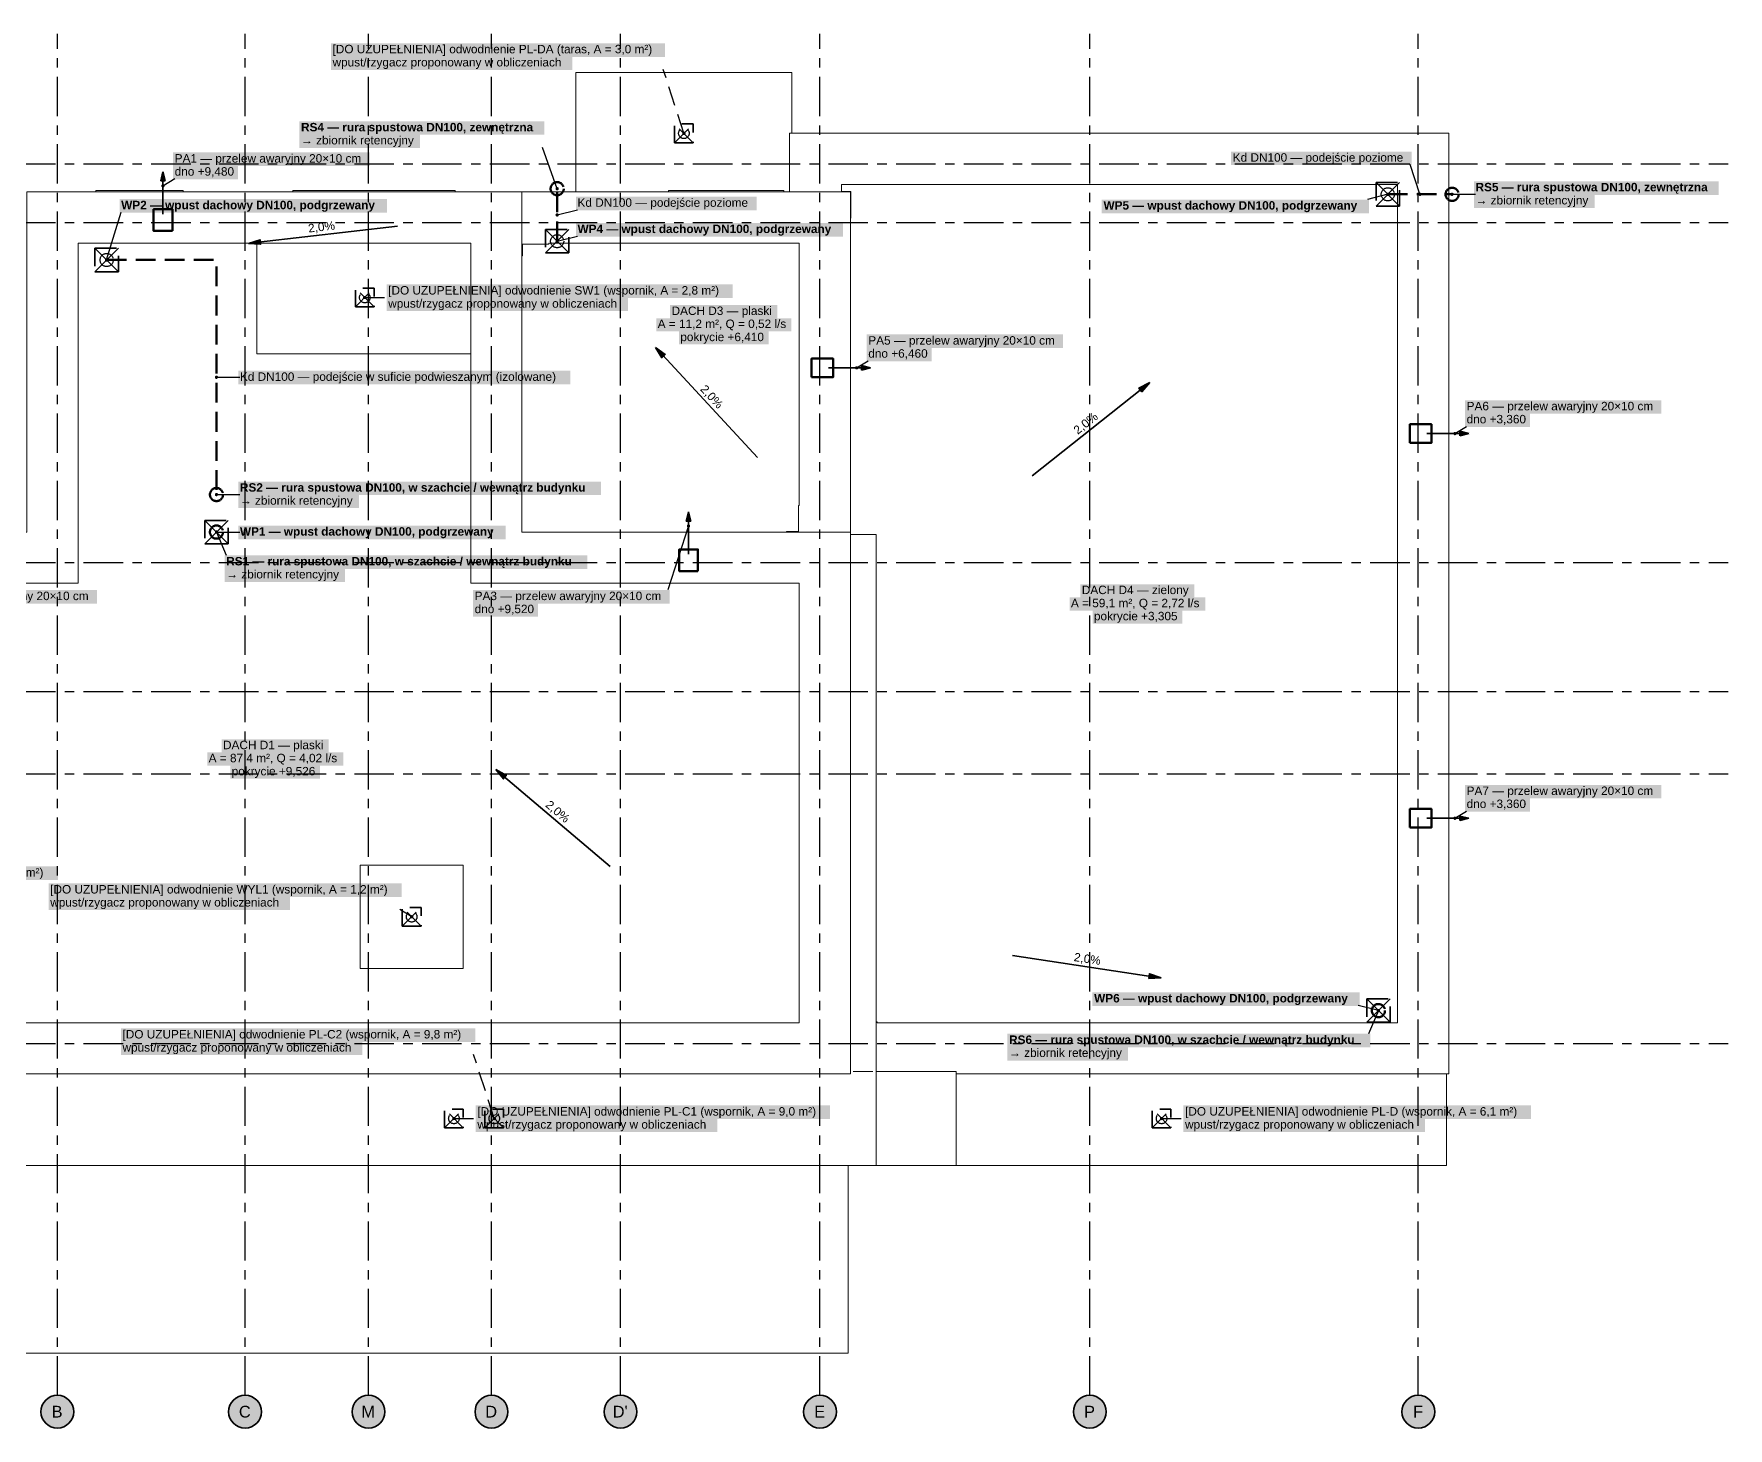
# Model space of a CAD drawing. Header units: metres. Extents: x -7 to 21.7, y -4.1 to 10.8.
# Drawn here: x 3.62 to 21.68, y -4.1 to 10.76 of the extents above; entities that cross this region are included whole.
import ezdxf

# ---------------------------------------------------------------- set-up
doc = ezdxf.new("R2010")
doc.units = ezdxf.units.M
for name, pattern in [('KRESKA_DLUGA', [9.45, 8.4, -1.05]), ('KRESKOWA', [5.25, 4.2, -1.05]), ('PUNKTOWA', [10.5, 8.4, -1.05, 0, -1.05])]:
    doc.linetypes.add(name, pattern=pattern)
doc.layers.add('A-MASKA', color=7, linetype='Continuous', lineweight=18)
doc.layers.add('S-OPISY', color=2, linetype='Continuous', lineweight=25)
for name, color, linetype, lineweight, true_color in [('I-BRAKI', 6, 'KRESKOWA', 25, 0xb0008a), ('I-OSIE', 8, 'PUNKTOWA', 18, 0x7a7a7a), ('I-PODKLAD', 8, 'Continuous', 18, 0x9a9a9a), ('S-DESZCZ', 150, 'KRESKA_DLUGA', 35, 0x00808a)]:
    doc.layers.add(name, color=color, linetype=linetype, lineweight=lineweight, true_color=true_color)
doc.styles.add('PL_ARIAL', font='arial.ttf')
doc.styles.add('PL_ARIAL_B', font='arialbd.ttf')

msp = doc.modelspace()

# ---------------------------------------------------------------- hatches: boundary and pattern name
at = {"layer": 'A-MASKA', "true_color": 0xffffff}
for points in [[(6.79, 10.515), (10.348, 10.515), (10.348, 10.66), (6.79, 10.66)], [(6.79, 10.376), (9.363, 10.376), (9.363, 10.521), (6.79, 10.521)], [(6.454, 9.684), (9.062, 9.684), (9.062, 9.829), (6.454, 9.829)], [(6.454, 9.544), (7.739, 9.544), (7.739, 9.689), (6.454, 9.689)], [(5.107, 9.351), (7.201, 9.351), (7.201, 9.496), (5.107, 9.496)], [(16.381, 9.361), (18.306, 9.361), (18.306, 9.506), (16.381, 9.506)], [(5.107, 9.211), (5.801, 9.211), (5.801, 9.356), (5.107, 9.356)], [(18.968, 9.044), (21.576, 9.044), (21.576, 9.189), (18.968, 9.189)], [(18.968, 8.905), (20.253, 8.905), (20.253, 9.05), (18.968, 9.05)], [(4.538, 8.854), (7.386, 8.854), (7.386, 8.999), (4.538, 8.999)], [(9.399, 8.879), (11.325, 8.879), (11.325, 9.024), (9.399, 9.024)], [(15.003, 8.849), (17.851, 8.849), (17.851, 8.994), (15.003, 8.994)], [(9.399, 8.599), (12.247, 8.599), (12.247, 8.744), (9.399, 8.744)], [(7.383, 7.944), (11.071, 7.944), (11.071, 8.089), (7.383, 8.089)], [(7.383, 7.805), (9.955, 7.805), (9.955, 7.95), (7.383, 7.95)], [(10.404, 7.729), (11.546, 7.729), (11.546, 7.869), (10.404, 7.869)], [(10.256, 7.59), (11.694, 7.59), (11.694, 7.73), (10.256, 7.73)], [(10.497, 7.45), (11.454, 7.45), (11.454, 7.59), (10.497, 7.59)], [(12.498, 7.411), (14.591, 7.411), (14.591, 7.556), (12.498, 7.556)], [(12.498, 7.271), (13.191, 7.271), (13.191, 7.416), (12.498, 7.416)], [(5.803, 7.024), (9.342, 7.024), (9.342, 7.169), (5.803, 7.169)], [(18.873, 6.711), (20.966, 6.711), (20.966, 6.856), (18.873, 6.856)], [(18.873, 6.571), (19.566, 6.571), (19.566, 6.716), (18.873, 6.716)], [(5.803, 5.844), (9.668, 5.844), (9.668, 5.989), (5.803, 5.989)], [(5.803, 5.705), (7.088, 5.705), (7.088, 5.849), (5.803, 5.849)], [(5.803, 5.374), (8.65, 5.374), (8.65, 5.519), (5.803, 5.519)], [(5.656, 5.058), (9.522, 5.058), (9.522, 5.203), (5.656, 5.203)], [(5.656, 4.918), (6.941, 4.918), (6.941, 5.063), (5.656, 5.063)], [(14.775, 4.754), (15.99, 4.754), (15.99, 4.894), (14.775, 4.894)], [(2.202, 4.688), (4.296, 4.688), (4.296, 4.833), (2.202, 4.833)], [(8.304, 4.688), (10.398, 4.688), (10.398, 4.833), (8.304, 4.833)], [(8.304, 4.549), (8.997, 4.549), (8.997, 4.693), (8.304, 4.693)], [(14.659, 4.614), (16.106, 4.614), (16.106, 4.754), (14.659, 4.754)], [(14.904, 4.475), (15.861, 4.475), (15.861, 4.615), (14.904, 4.615)], [(5.472, 2.962), (6.92, 2.962), (6.92, 3.102), (5.472, 3.102)], [(5.625, 3.101), (6.767, 3.101), (6.767, 3.241), (5.625, 3.241)], [(5.717, 2.822), (6.674, 2.822), (6.674, 2.962), (5.717, 2.962)], [(18.873, 2.611), (20.966, 2.611), (20.966, 2.756), (18.873, 2.756)], [(18.873, 2.471), (19.566, 2.471), (19.566, 2.616), (18.873, 2.616)], [(-0.004, 1.741), (3.88, 1.741), (3.88, 1.886), (-0.004, 1.886)], [(3.781, 1.561), (7.543, 1.561), (7.543, 1.706), (3.781, 1.706)], [(3.781, 1.421), (6.354, 1.421), (6.354, 1.566), (3.781, 1.566)], [(14.903, 0.399), (17.751, 0.399), (17.751, 0.544), (14.903, 0.544)], [(4.552, 0.015), (8.328, 0.015), (8.328, 0.16), (4.552, 0.16)], [(4.552, -0.124), (7.125, -0.124), (7.125, 0.021), (4.552, 0.021)], [(13.998, -0.042), (17.864, -0.042), (17.864, 0.103), (13.998, 0.103)], [(13.998, -0.182), (15.283, -0.182), (15.283, -0.037), (13.998, -0.037)], [(8.332, -0.806), (12.108, -0.806), (12.108, -0.661), (8.332, -0.661)], [(15.873, -0.806), (19.575, -0.806), (19.575, -0.661), (15.873, -0.661)], [(8.332, -0.945), (10.905, -0.945), (10.905, -0.801), (8.332, -0.801)], [(15.873, -0.945), (18.445, -0.945), (18.445, -0.801), (15.873, -0.801)]]:
    msp.add_hatch(color=7, dxfattribs=at).paths.add_polyline_path(points)
at = {"layer": 'I-BRAKI', "true_color": 0xb0008a}
for points in [[(10.568, 9.7), (10.567, 9.705), (10.565, 9.709), (10.562, 9.712), (10.559, 9.715), (10.555, 9.717), (10.55, 9.717), (10.545, 9.717), (10.541, 9.715), (10.538, 9.712), (10.535, 9.709), (10.533, 9.705), (10.533, 9.7), (10.533, 9.695), (10.535, 9.691), (10.538, 9.688), (10.541, 9.685), (10.545, 9.683), (10.55, 9.682), (10.555, 9.683), (10.559, 9.685), (10.562, 9.688), (10.565, 9.691), (10.567, 9.695)], [(7.168, 7.95), (7.167, 7.955), (7.165, 7.959), (7.162, 7.962), (7.159, 7.965), (7.155, 7.967), (7.15, 7.968), (7.145, 7.967), (7.141, 7.965), (7.138, 7.962), (7.135, 7.959), (7.133, 7.955), (7.133, 7.95), (7.133, 7.945), (7.135, 7.941), (7.138, 7.938), (7.141, 7.935), (7.145, 7.933), (7.15, 7.933), (7.155, 7.933), (7.159, 7.935), (7.162, 7.938), (7.165, 7.941), (7.167, 7.945)], [(7.668, 1.35), (7.667, 1.355), (7.665, 1.359), (7.662, 1.362), (7.659, 1.365), (7.655, 1.367), (7.65, 1.368), (7.645, 1.367), (7.641, 1.365), (7.638, 1.362), (7.635, 1.359), (7.633, 1.355), (7.633, 1.35), (7.633, 1.345), (7.635, 1.341), (7.638, 1.338), (7.641, 1.335), (7.645, 1.333), (7.65, 1.333), (7.655, 1.333), (7.659, 1.335), (7.662, 1.338), (7.665, 1.341), (7.667, 1.345)], [(8.117, -0.8), (8.117, -0.795), (8.115, -0.791), (8.112, -0.788), (8.109, -0.785), (8.105, -0.783), (8.1, -0.783), (8.095, -0.783), (8.091, -0.785), (8.088, -0.788), (8.085, -0.791), (8.083, -0.795), (8.082, -0.8), (8.083, -0.805), (8.085, -0.809), (8.088, -0.812), (8.091, -0.815), (8.095, -0.817), (8.1, -0.818), (8.105, -0.817), (8.109, -0.815), (8.112, -0.812), (8.115, -0.809), (8.117, -0.805)], [(8.547, -0.8), (8.547, -0.795), (8.545, -0.791), (8.542, -0.788), (8.539, -0.785), (8.535, -0.783), (8.53, -0.783), (8.525, -0.783), (8.521, -0.785), (8.518, -0.788), (8.515, -0.791), (8.513, -0.795), (8.512, -0.8), (8.513, -0.805), (8.515, -0.809), (8.518, -0.812), (8.521, -0.815), (8.525, -0.817), (8.53, -0.818), (8.535, -0.817), (8.539, -0.815), (8.542, -0.812), (8.545, -0.809), (8.547, -0.805)], [(15.658, -0.8), (15.657, -0.795), (15.655, -0.791), (15.652, -0.788), (15.649, -0.785), (15.645, -0.783), (15.64, -0.783), (15.635, -0.783), (15.631, -0.785), (15.628, -0.788), (15.625, -0.791), (15.623, -0.795), (15.623, -0.8), (15.623, -0.805), (15.625, -0.809), (15.628, -0.812), (15.631, -0.815), (15.635, -0.817), (15.64, -0.818), (15.645, -0.817), (15.649, -0.815), (15.652, -0.812), (15.655, -0.809), (15.657, -0.805)]]:
    msp.add_hatch(color=7, dxfattribs=at).paths.add_polyline_path(points)
at = {"layer": 'I-OSIE', "true_color": 0xffffff}
for points in [[(4.05, -3.925), (4.049, -3.902), (4.044, -3.88), (4.037, -3.858), (4.027, -3.837), (4.014, -3.818), (3.999, -3.801), (3.982, -3.786), (3.962, -3.773), (3.942, -3.763), (3.92, -3.756), (3.898, -3.751), (3.875, -3.75), (3.852, -3.751), (3.83, -3.756), (3.808, -3.763), (3.788, -3.773), (3.768, -3.786), (3.751, -3.801), (3.736, -3.818), (3.723, -3.837), (3.713, -3.858), (3.706, -3.88), (3.701, -3.902), (3.7, -3.925), (3.701, -3.948), (3.706, -3.97), (3.713, -3.992), (3.723, -4.013), (3.736, -4.032), (3.751, -4.049), (3.768, -4.064), (3.788, -4.077), (3.808, -4.087), (3.83, -4.094), (3.852, -4.099), (3.875, -4.1), (3.898, -4.099), (3.92, -4.094), (3.942, -4.087), (3.962, -4.077), (3.982, -4.064), (3.999, -4.049), (4.014, -4.032), (4.027, -4.013), (4.037, -3.992), (4.044, -3.97), (4.049, -3.948)], [(6.05, -3.925), (6.049, -3.902), (6.044, -3.88), (6.037, -3.858), (6.027, -3.837), (6.014, -3.818), (5.999, -3.801), (5.982, -3.786), (5.962, -3.773), (5.942, -3.763), (5.92, -3.756), (5.898, -3.751), (5.875, -3.75), (5.852, -3.751), (5.83, -3.756), (5.808, -3.763), (5.787, -3.773), (5.768, -3.786), (5.751, -3.801), (5.736, -3.818), (5.723, -3.837), (5.713, -3.858), (5.706, -3.88), (5.701, -3.902), (5.7, -3.925), (5.701, -3.948), (5.706, -3.97), (5.713, -3.992), (5.723, -4.013), (5.736, -4.032), (5.751, -4.049), (5.768, -4.064), (5.787, -4.077), (5.808, -4.087), (5.83, -4.094), (5.852, -4.099), (5.875, -4.1), (5.898, -4.099), (5.92, -4.094), (5.942, -4.087), (5.962, -4.077), (5.982, -4.064), (5.999, -4.049), (6.014, -4.032), (6.027, -4.013), (6.037, -3.992), (6.044, -3.97), (6.049, -3.948)], [(7.365, -3.925), (7.364, -3.902), (7.359, -3.88), (7.352, -3.858), (7.342, -3.837), (7.329, -3.818), (7.314, -3.801), (7.297, -3.786), (7.277, -3.773), (7.257, -3.763), (7.235, -3.756), (7.213, -3.751), (7.19, -3.75), (7.167, -3.751), (7.145, -3.756), (7.123, -3.763), (7.103, -3.773), (7.083, -3.786), (7.066, -3.801), (7.051, -3.818), (7.038, -3.837), (7.028, -3.858), (7.021, -3.88), (7.016, -3.902), (7.015, -3.925), (7.016, -3.948), (7.021, -3.97), (7.028, -3.992), (7.038, -4.013), (7.051, -4.032), (7.066, -4.049), (7.083, -4.064), (7.103, -4.077), (7.123, -4.087), (7.145, -4.094), (7.167, -4.099), (7.19, -4.1), (7.213, -4.099), (7.235, -4.094), (7.257, -4.087), (7.277, -4.077), (7.297, -4.064), (7.314, -4.049), (7.329, -4.032), (7.342, -4.013), (7.352, -3.992), (7.359, -3.97), (7.364, -3.948)], [(8.675, -3.925), (8.674, -3.902), (8.669, -3.88), (8.662, -3.858), (8.652, -3.837), (8.639, -3.818), (8.624, -3.801), (8.607, -3.786), (8.588, -3.773), (8.567, -3.763), (8.545, -3.756), (8.523, -3.751), (8.5, -3.75), (8.477, -3.751), (8.455, -3.756), (8.433, -3.763), (8.412, -3.773), (8.393, -3.786), (8.376, -3.801), (8.361, -3.818), (8.348, -3.837), (8.338, -3.858), (8.331, -3.88), (8.326, -3.902), (8.325, -3.925), (8.326, -3.948), (8.331, -3.97), (8.338, -3.992), (8.348, -4.013), (8.361, -4.032), (8.376, -4.049), (8.393, -4.064), (8.412, -4.077), (8.433, -4.087), (8.455, -4.094), (8.477, -4.099), (8.5, -4.1), (8.523, -4.099), (8.545, -4.094), (8.567, -4.087), (8.588, -4.077), (8.607, -4.064), (8.624, -4.049), (8.639, -4.032), (8.652, -4.013), (8.662, -3.992), (8.669, -3.97), (8.674, -3.948)], [(10.05, -3.925), (10.049, -3.902), (10.044, -3.88), (10.037, -3.858), (10.027, -3.837), (10.014, -3.818), (9.999, -3.801), (9.982, -3.786), (9.963, -3.773), (9.942, -3.763), (9.92, -3.756), (9.898, -3.751), (9.875, -3.75), (9.852, -3.751), (9.83, -3.756), (9.808, -3.763), (9.787, -3.773), (9.768, -3.786), (9.751, -3.801), (9.736, -3.818), (9.723, -3.837), (9.713, -3.858), (9.706, -3.88), (9.701, -3.902), (9.7, -3.925), (9.701, -3.948), (9.706, -3.97), (9.713, -3.992), (9.723, -4.013), (9.736, -4.032), (9.751, -4.049), (9.768, -4.064), (9.787, -4.077), (9.808, -4.087), (9.83, -4.094), (9.852, -4.099), (9.875, -4.1), (9.898, -4.099), (9.92, -4.094), (9.942, -4.087), (9.963, -4.077), (9.982, -4.064), (9.999, -4.049), (10.014, -4.032), (10.027, -4.013), (10.037, -3.992), (10.044, -3.97), (10.049, -3.948)], [(12.175, -3.925), (12.174, -3.902), (12.169, -3.88), (12.162, -3.858), (12.152, -3.837), (12.139, -3.818), (12.124, -3.801), (12.107, -3.786), (12.088, -3.773), (12.067, -3.763), (12.045, -3.756), (12.023, -3.751), (12, -3.75), (11.977, -3.751), (11.955, -3.756), (11.933, -3.763), (11.912, -3.773), (11.893, -3.786), (11.876, -3.801), (11.861, -3.818), (11.848, -3.837), (11.838, -3.858), (11.831, -3.88), (11.826, -3.902), (11.825, -3.925), (11.826, -3.948), (11.831, -3.97), (11.838, -3.992), (11.848, -4.013), (11.861, -4.032), (11.876, -4.049), (11.893, -4.064), (11.912, -4.077), (11.933, -4.087), (11.955, -4.094), (11.977, -4.099), (12, -4.1), (12.023, -4.099), (12.045, -4.094), (12.067, -4.087), (12.088, -4.077), (12.107, -4.064), (12.124, -4.049), (12.139, -4.032), (12.152, -4.013), (12.162, -3.992), (12.169, -3.97), (12.174, -3.948)], [(15.05, -3.925), (15.049, -3.902), (15.044, -3.88), (15.037, -3.858), (15.027, -3.837), (15.014, -3.818), (14.999, -3.801), (14.982, -3.786), (14.963, -3.773), (14.942, -3.763), (14.92, -3.756), (14.898, -3.751), (14.875, -3.75), (14.852, -3.751), (14.83, -3.756), (14.808, -3.763), (14.787, -3.773), (14.768, -3.786), (14.751, -3.801), (14.736, -3.818), (14.723, -3.837), (14.713, -3.858), (14.706, -3.88), (14.701, -3.902), (14.7, -3.925), (14.701, -3.948), (14.706, -3.97), (14.713, -3.992), (14.723, -4.013), (14.736, -4.032), (14.751, -4.049), (14.768, -4.064), (14.787, -4.077), (14.808, -4.087), (14.83, -4.094), (14.852, -4.099), (14.875, -4.1), (14.898, -4.099), (14.92, -4.094), (14.942, -4.087), (14.963, -4.077), (14.982, -4.064), (14.999, -4.049), (15.014, -4.032), (15.027, -4.013), (15.037, -3.992), (15.044, -3.97), (15.049, -3.948)], [(18.55, -3.925), (18.549, -3.902), (18.544, -3.88), (18.537, -3.858), (18.527, -3.837), (18.514, -3.818), (18.499, -3.801), (18.482, -3.786), (18.462, -3.773), (18.442, -3.763), (18.42, -3.756), (18.398, -3.751), (18.375, -3.75), (18.352, -3.751), (18.33, -3.756), (18.308, -3.763), (18.288, -3.773), (18.268, -3.786), (18.251, -3.801), (18.236, -3.818), (18.223, -3.837), (18.213, -3.858), (18.206, -3.88), (18.201, -3.902), (18.2, -3.925), (18.201, -3.948), (18.206, -3.97), (18.213, -3.992), (18.223, -4.013), (18.236, -4.032), (18.251, -4.049), (18.268, -4.064), (18.288, -4.077), (18.308, -4.087), (18.33, -4.094), (18.352, -4.099), (18.375, -4.1), (18.398, -4.099), (18.42, -4.094), (18.442, -4.087), (18.462, -4.077), (18.482, -4.064), (18.499, -4.049), (18.514, -4.032), (18.527, -4.013), (18.537, -3.992), (18.544, -3.97), (18.549, -3.948)]]:
    msp.add_hatch(color=7, dxfattribs=at).paths.add_polyline_path(points)
at = {"layer": 'S-DESZCZ', "true_color": 0x000000}
for points in [[(5, 9.29), (5.024, 9.193), (4.976, 9.193)], [(9.217, 9.11), (9.217, 9.115), (9.215, 9.119), (9.212, 9.122), (9.209, 9.125), (9.205, 9.127), (9.2, 9.128), (9.195, 9.127), (9.191, 9.125), (9.188, 9.122), (9.185, 9.119), (9.183, 9.115), (9.182, 9.11), (9.183, 9.105), (9.185, 9.101), (9.188, 9.098), (9.191, 9.095), (9.195, 9.093), (9.2, 9.093), (9.205, 9.093), (9.209, 9.095), (9.212, 9.098), (9.215, 9.101), (9.217, 9.105)], [(18.752, 9.05), (18.752, 9.055), (18.75, 9.059), (18.747, 9.062), (18.744, 9.065), (18.74, 9.067), (18.735, 9.068), (18.73, 9.067), (18.726, 9.065), (18.723, 9.062), (18.72, 9.059), (18.718, 9.055), (18.718, 9.05), (18.718, 9.045), (18.72, 9.041), (18.723, 9.038), (18.726, 9.035), (18.73, 9.033), (18.735, 9.033), (18.74, 9.033), (18.744, 9.035), (18.747, 9.038), (18.75, 9.041), (18.752, 9.045)], [(12.54, 7.2), (12.443, 7.176), (12.443, 7.224)], [(18.915, 6.5), (18.818, 6.476), (18.818, 6.524)], [(5.588, 5.85), (5.587, 5.855), (5.585, 5.859), (5.582, 5.862), (5.579, 5.865), (5.575, 5.867), (5.57, 5.867), (5.565, 5.867), (5.561, 5.865), (5.558, 5.862), (5.555, 5.859), (5.553, 5.855), (5.553, 5.85), (5.553, 5.845), (5.555, 5.841), (5.558, 5.838), (5.561, 5.835), (5.565, 5.833), (5.57, 5.832), (5.575, 5.833), (5.579, 5.835), (5.582, 5.838), (5.585, 5.841), (5.587, 5.845)], [(10.6, 5.665), (10.624, 5.568), (10.576, 5.568)], [(5.588, 5.45), (5.587, 5.455), (5.585, 5.459), (5.582, 5.462), (5.579, 5.465), (5.575, 5.467), (5.57, 5.468), (5.565, 5.467), (5.561, 5.465), (5.558, 5.462), (5.555, 5.459), (5.553, 5.455), (5.553, 5.45), (5.553, 5.445), (5.555, 5.441), (5.558, 5.438), (5.561, 5.435), (5.565, 5.433), (5.57, 5.433), (5.575, 5.433), (5.579, 5.435), (5.582, 5.438), (5.585, 5.441), (5.587, 5.445)], [(18.915, 2.4), (18.818, 2.376), (18.818, 2.424)], [(17.967, 0.35), (17.967, 0.355), (17.965, 0.359), (17.962, 0.362), (17.959, 0.365), (17.955, 0.367), (17.95, 0.367), (17.945, 0.367), (17.941, 0.365), (17.938, 0.362), (17.935, 0.359), (17.933, 0.355), (17.933, 0.35), (17.933, 0.345), (17.935, 0.341), (17.938, 0.338), (17.941, 0.335), (17.945, 0.333), (17.95, 0.332), (17.955, 0.333), (17.959, 0.335), (17.962, 0.338), (17.965, 0.341), (17.967, 0.345)]]:
    msp.add_hatch(color=7, dxfattribs=at).paths.add_polyline_path(points)
at = {"layer": 'S-OPISY', "true_color": 0x000000}
for points in [[(5.018, 9.14), (5.017, 9.145), (5.015, 9.149), (5.012, 9.152), (5.009, 9.155), (5.005, 9.157), (5, 9.158), (4.995, 9.157), (4.991, 9.155), (4.988, 9.152), (4.985, 9.149), (4.983, 9.145), (4.982, 9.14), (4.983, 9.135), (4.985, 9.131), (4.988, 9.128), (4.991, 9.125), (4.995, 9.123), (5, 9.123), (5.005, 9.123), (5.009, 9.125), (5.012, 9.128), (5.015, 9.131), (5.017, 9.135)], [(9.217, 9.11), (9.217, 9.115), (9.215, 9.119), (9.212, 9.122), (9.209, 9.125), (9.205, 9.127), (9.2, 9.128), (9.195, 9.127), (9.191, 9.125), (9.188, 9.122), (9.185, 9.119), (9.183, 9.115), (9.182, 9.11), (9.183, 9.105), (9.185, 9.101), (9.188, 9.098), (9.191, 9.095), (9.195, 9.093), (9.2, 9.093), (9.205, 9.093), (9.209, 9.095), (9.212, 9.098), (9.215, 9.101), (9.217, 9.105)], [(18.067, 9.05), (18.067, 9.055), (18.065, 9.059), (18.062, 9.062), (18.059, 9.065), (18.055, 9.067), (18.05, 9.068), (18.045, 9.067), (18.041, 9.065), (18.038, 9.062), (18.035, 9.059), (18.033, 9.055), (18.033, 9.05), (18.033, 9.045), (18.035, 9.041), (18.038, 9.038), (18.041, 9.035), (18.045, 9.033), (18.05, 9.033), (18.055, 9.033), (18.059, 9.035), (18.062, 9.038), (18.065, 9.041), (18.067, 9.045)], [(18.41, 9.05), (18.409, 9.055), (18.408, 9.059), (18.405, 9.062), (18.401, 9.065), (18.397, 9.067), (18.392, 9.068), (18.388, 9.067), (18.384, 9.065), (18.38, 9.062), (18.377, 9.059), (18.376, 9.055), (18.375, 9.05), (18.376, 9.045), (18.377, 9.041), (18.38, 9.038), (18.384, 9.035), (18.388, 9.033), (18.392, 9.033), (18.397, 9.033), (18.401, 9.035), (18.405, 9.038), (18.408, 9.041), (18.409, 9.045)], [(18.752, 9.05), (18.752, 9.055), (18.75, 9.059), (18.747, 9.062), (18.744, 9.065), (18.74, 9.067), (18.735, 9.068), (18.73, 9.067), (18.726, 9.065), (18.723, 9.062), (18.72, 9.059), (18.718, 9.055), (18.718, 9.05), (18.718, 9.045), (18.72, 9.041), (18.723, 9.038), (18.726, 9.035), (18.73, 9.033), (18.735, 9.033), (18.74, 9.033), (18.744, 9.035), (18.747, 9.038), (18.75, 9.041), (18.752, 9.045)], [(9.217, 8.83), (9.217, 8.835), (9.215, 8.839), (9.212, 8.842), (9.209, 8.845), (9.205, 8.847), (9.2, 8.848), (9.195, 8.847), (9.191, 8.845), (9.188, 8.842), (9.185, 8.839), (9.183, 8.835), (9.182, 8.83), (9.183, 8.825), (9.185, 8.821), (9.188, 8.818), (9.191, 8.815), (9.195, 8.813), (9.2, 8.813), (9.205, 8.813), (9.209, 8.815), (9.212, 8.818), (9.215, 8.821), (9.217, 8.825)], [(5.91, 8.527), (6.034, 8.566), (6.04, 8.517)], [(9.217, 8.55), (9.217, 8.555), (9.215, 8.559), (9.212, 8.562), (9.209, 8.565), (9.205, 8.567), (9.2, 8.568), (9.195, 8.567), (9.191, 8.565), (9.188, 8.562), (9.185, 8.559), (9.183, 8.555), (9.182, 8.55), (9.183, 8.545), (9.185, 8.541), (9.188, 8.538), (9.191, 8.535), (9.195, 8.533), (9.2, 8.533), (9.205, 8.533), (9.209, 8.535), (9.212, 8.538), (9.215, 8.541), (9.217, 8.545)], [(4.418, 8.35), (4.417, 8.355), (4.415, 8.359), (4.412, 8.362), (4.409, 8.365), (4.405, 8.367), (4.4, 8.367), (4.395, 8.367), (4.391, 8.365), (4.388, 8.362), (4.385, 8.359), (4.383, 8.355), (4.383, 8.35), (4.383, 8.345), (4.385, 8.341), (4.388, 8.338), (4.391, 8.335), (4.395, 8.333), (4.4, 8.332), (4.405, 8.333), (4.409, 8.335), (4.412, 8.338), (4.415, 8.341), (4.417, 8.345)], [(10.246, 7.419), (10.351, 7.342), (10.315, 7.308)], [(5.588, 7.1), (5.587, 7.105), (5.585, 7.109), (5.582, 7.112), (5.579, 7.115), (5.575, 7.117), (5.57, 7.117), (5.565, 7.117), (5.561, 7.115), (5.558, 7.112), (5.555, 7.109), (5.553, 7.105), (5.553, 7.1), (5.553, 7.095), (5.555, 7.091), (5.558, 7.088), (5.561, 7.085), (5.565, 7.083), (5.57, 7.082), (5.575, 7.083), (5.579, 7.085), (5.582, 7.088), (5.585, 7.091), (5.587, 7.095)], [(12.408, 7.2), (12.407, 7.205), (12.405, 7.209), (12.402, 7.212), (12.399, 7.215), (12.395, 7.217), (12.39, 7.218), (12.385, 7.217), (12.381, 7.215), (12.378, 7.212), (12.375, 7.209), (12.373, 7.205), (12.373, 7.2), (12.373, 7.195), (12.375, 7.191), (12.378, 7.188), (12.381, 7.185), (12.385, 7.183), (12.39, 7.183), (12.395, 7.183), (12.399, 7.185), (12.402, 7.188), (12.405, 7.191), (12.407, 7.195)], [(15.515, 7.044), (15.43, 6.945), (15.399, 6.984)], [(18.782, 6.5), (18.782, 6.505), (18.78, 6.509), (18.777, 6.512), (18.774, 6.515), (18.77, 6.517), (18.765, 6.518), (18.76, 6.517), (18.756, 6.515), (18.753, 6.512), (18.75, 6.509), (18.748, 6.505), (18.748, 6.5), (18.748, 6.495), (18.75, 6.491), (18.753, 6.488), (18.756, 6.485), (18.76, 6.483), (18.765, 6.482), (18.77, 6.483), (18.774, 6.485), (18.777, 6.488), (18.78, 6.491), (18.782, 6.495)], [(5.588, 5.85), (5.587, 5.855), (5.585, 5.859), (5.582, 5.862), (5.579, 5.865), (5.575, 5.867), (5.57, 5.867), (5.565, 5.867), (5.561, 5.865), (5.558, 5.862), (5.555, 5.859), (5.553, 5.855), (5.553, 5.85), (5.553, 5.845), (5.555, 5.841), (5.558, 5.838), (5.561, 5.835), (5.565, 5.833), (5.57, 5.832), (5.575, 5.833), (5.579, 5.835), (5.582, 5.838), (5.585, 5.841), (5.587, 5.845)], [(5.588, 5.45), (5.587, 5.455), (5.585, 5.459), (5.582, 5.462), (5.579, 5.465), (5.575, 5.467), (5.57, 5.468), (5.565, 5.467), (5.561, 5.465), (5.558, 5.462), (5.555, 5.459), (5.553, 5.455), (5.553, 5.45), (5.553, 5.445), (5.555, 5.441), (5.558, 5.438), (5.561, 5.435), (5.565, 5.433), (5.57, 5.433), (5.575, 5.433), (5.579, 5.435), (5.582, 5.438), (5.585, 5.441), (5.587, 5.445)], [(5.588, 5.45), (5.587, 5.455), (5.585, 5.459), (5.582, 5.462), (5.579, 5.465), (5.575, 5.467), (5.57, 5.468), (5.565, 5.467), (5.561, 5.465), (5.558, 5.462), (5.555, 5.459), (5.553, 5.455), (5.553, 5.45), (5.553, 5.445), (5.555, 5.441), (5.558, 5.438), (5.561, 5.435), (5.565, 5.433), (5.57, 5.433), (5.575, 5.433), (5.579, 5.435), (5.582, 5.438), (5.585, 5.441), (5.587, 5.445)], [(10.617, 5.515), (10.617, 5.52), (10.615, 5.524), (10.612, 5.527), (10.609, 5.53), (10.605, 5.532), (10.6, 5.532), (10.595, 5.532), (10.591, 5.53), (10.588, 5.527), (10.585, 5.524), (10.583, 5.52), (10.582, 5.515), (10.583, 5.51), (10.585, 5.506), (10.588, 5.503), (10.591, 5.5), (10.595, 5.498), (10.6, 5.497), (10.605, 5.498), (10.609, 5.5), (10.612, 5.503), (10.615, 5.506), (10.617, 5.51)], [(8.546, 2.921), (8.66, 2.857), (8.628, 2.819)], [(18.782, 2.4), (18.782, 2.405), (18.78, 2.409), (18.777, 2.412), (18.774, 2.415), (18.77, 2.417), (18.765, 2.417), (18.76, 2.417), (18.756, 2.415), (18.753, 2.412), (18.75, 2.409), (18.748, 2.405), (18.748, 2.4), (18.748, 2.395), (18.75, 2.391), (18.753, 2.388), (18.756, 2.385), (18.76, 2.383), (18.765, 2.382), (18.77, 2.383), (18.774, 2.385), (18.777, 2.388), (18.78, 2.391), (18.782, 2.395)], [(15.634, 0.698), (15.504, 0.693), (15.511, 0.742)], [(17.967, 0.35), (17.967, 0.355), (17.965, 0.359), (17.962, 0.362), (17.959, 0.365), (17.955, 0.367), (17.95, 0.367), (17.945, 0.367), (17.941, 0.365), (17.938, 0.362), (17.935, 0.359), (17.933, 0.355), (17.933, 0.35), (17.933, 0.345), (17.935, 0.341), (17.938, 0.338), (17.941, 0.335), (17.945, 0.333), (17.95, 0.332), (17.955, 0.333), (17.959, 0.335), (17.962, 0.338), (17.965, 0.341), (17.967, 0.345)], [(17.967, 0.35), (17.967, 0.355), (17.965, 0.359), (17.962, 0.362), (17.959, 0.365), (17.955, 0.367), (17.95, 0.367), (17.945, 0.367), (17.941, 0.365), (17.938, 0.362), (17.935, 0.359), (17.933, 0.355), (17.933, 0.35), (17.933, 0.345), (17.935, 0.341), (17.938, 0.338), (17.941, 0.335), (17.945, 0.333), (17.95, 0.332), (17.955, 0.333), (17.959, 0.335), (17.962, 0.338), (17.965, 0.341), (17.967, 0.345)]]:
    msp.add_hatch(color=7, dxfattribs=at).paths.add_polyline_path(points)

# ---------------------------------------------------------------- linework, layer by layer
at = {"layer": 'I-BRAKI', "lineweight": 25, "ltscale": 0.05, "true_color": 0xb0008a, "flags": 128}
for points in [[(10.55, 9.7), (10.33, 10.382)], [(7.15, 7.95), (7.4, 7.95)], [(7.65, 1.35), (7.525, 1.427)], [(8.53, -0.8), (8.31, -0.118)], [(8.1, -0.8), (8.35, -0.8)], [(15.64, -0.8), (15.89, -0.8)]]:
    msp.add_lwpolyline(points, dxfattribs=at)
at = {"layer": 'I-BRAKI', "lineweight": 35, "ltscale": 0.05, "flags": 128}
for points in [[(10.45, 9.6), (10.65, 9.6), (10.65, 9.8), (10.45, 9.8)], [(7.05, 7.85), (7.25, 7.85), (7.25, 8.05), (7.05, 8.05)], [(7.55, 1.25), (7.75, 1.25), (7.75, 1.45), (7.55, 1.45)], [(8, -0.9), (8.2, -0.9), (8.2, -0.7), (8, -0.7)], [(8.43, -0.9), (8.63, -0.9), (8.63, -0.7), (8.43, -0.7)], [(15.54, -0.9), (15.74, -0.9), (15.74, -0.7), (15.54, -0.7)]]:
    msp.add_lwpolyline(points, close=True, dxfattribs=at)
at = {"layer": 'I-BRAKI', "lineweight": 25, "ltscale": 0.05, "flags": 128}
for points in [[(10.45, 9.6), (10.65, 9.8)], [(10.65, 9.6), (10.45, 9.8)], [(7.05, 7.85), (7.25, 8.05)], [(7.25, 7.85), (7.05, 8.05)], [(7.55, 1.25), (7.75, 1.45)], [(7.75, 1.25), (7.55, 1.45)], [(8, -0.9), (8.2, -0.7)], [(8.2, -0.9), (8, -0.7)], [(8.43, -0.9), (8.63, -0.7)], [(8.63, -0.9), (8.43, -0.7)], [(15.54, -0.9), (15.74, -0.7)], [(15.74, -0.9), (15.54, -0.7)]]:
    msp.add_lwpolyline(points, dxfattribs=at)
at = {"layer": 'I-BRAKI', "lineweight": 25, "ltscale": 0.05}
for centre in [(10.55, 9.7), (7.15, 7.95), (7.65, 1.35), (8.1, -0.8), (8.53, -0.8), (15.64, -0.8)]:
    msp.add_circle(centre, 0.056, dxfattribs=at)
at = {"layer": 'I-OSIE', "linetype": 'PUNKTOWA', "lineweight": 25, "ltscale": 0.049709, "flags": 128}
for points in [[(3.875, -3.75), (3.875, 10.76)], [(5.875, -3.75), (5.875, 10.76)], [(7.19, -3.75), (7.19, 10.76)], [(8.5, -3.75), (8.5, 10.76)], [(9.875, -3.75), (9.875, 10.76)], [(12, -3.75), (12, 10.76)], [(14.875, -3.75), (14.875, 10.76)], [(18.375, -3.75), (18.375, 10.76)]]:
    msp.add_lwpolyline(points, dxfattribs=at)
at = {"layer": 'I-OSIE', "linetype": 'PUNKTOWA', "lineweight": 25, "ltscale": 0.050177, "flags": 128}
for points in [[(-6.669, 9.375), (21.676, 9.375)], [(-6.669, 8.75), (21.676, 8.75)], [(-6.669, 5.125), (21.676, 5.125)], [(-6.669, 3.75), (21.676, 3.75)], [(-6.669, 2.875), (21.676, 2.875)], [(-6.669, 0), (21.676, 0)]]:
    msp.add_lwpolyline(points, dxfattribs=at)
at = {"layer": 'I-OSIE', "linetype": 'Continuous', "lineweight": 35, "ltscale": 0.05}
for centre in [(3.875, -3.925), (5.875, -3.925), (7.19, -3.925), (8.5, -3.925), (9.875, -3.925), (12, -3.925), (14.875, -3.925), (18.375, -3.925)]:
    msp.add_circle(centre, 0.175, dxfattribs=at)
at = {"layer": 'I-PODKLAD', "lineweight": 18, "ltscale": 0.05, "true_color": 0x777777}
for points in [[(9.4, 9.075), (9.4, 10.35), (11.7, 10.35), (11.7, 9.7)], [(11.675, 9.075), (11.675, 9.7), (18.7, 9.7), (18.7, -0.325), (13.45, -0.325)], [(8.825, 5.45), (12.325, 5.45), (12.325, -0.325), (-1.335, -0.325), (-1.335, 5.45), (3.55, 5.45), (3.55, 9.075), (8.825, 9.075), (8.825, 5.45)], [(4.285, 9.075), (4.285, 9.09), (5.215, 9.09), (5.215, 9.075)], [(6.385, 9.075), (6.385, 9.09), (8.115, 9.09), (8.115, 9.075)], [(8.825, 9.075), (12.325, 9.075), (12.325, 5.45)], [(10.385, 9.075), (10.385, 9.09), (11.615, 9.09), (11.615, 9.075)], [(12.601, 0.23), (12.61, 0.23), (12.61, 0.22), (18.155, 0.22), (18.155, 9.155), (12.23, 9.155), (12.23, 9.08), (12.33, 9.08), (12.33, 8.795), (12.325, 8.795)], [(4.095, 4.905), (-0.79, 4.905), (-0.79, 0.22), (11.78, 0.22), (11.78, 4.905), (8.28, 4.905), (8.28, 8.53), (4.095, 8.53), (4.095, 4.905)], [(8.28, 7.35), (6, 7.35), (6, 8.53)], [(11.645, 5.45), (11.645, 5.455), (11.77, 5.455), (11.77, 5.735), (11.78, 5.735), (11.78, 8.53), (9.11, 8.53), (9.11, 8.52), (8.83, 8.52), (8.83, 8.395), (8.825, 8.395)], [(12.325, 5.425), (12.6, 5.425), (12.6, -1.3), (-2.4, -1.3), (-2.4, 5.425), (-1.335, 5.425)], [(12.3, -1.3), (12.3, -3.3), (-3.3, -3.3), (-3.3, 5.125), (-2.421, 5.125)], [(7.1, 0.8), (7.1, 1.9), (8.2, 1.9), (8.2, 0.8), (7.1, 0.8)], [(12.601, -0.3), (13.45, -0.3), (13.45, -1.3), (12.601, -1.3)], [(18.675, -0.326), (18.675, -1.3), (13.45, -1.3)]]:
    msp.add_lwpolyline(points, dxfattribs=at)
at = {"layer": 'I-PODKLAD', "linetype": 'KRESKOWA', "lineweight": 18, "ltscale": 0.05, "true_color": 0x777777, "flags": 128}
msp.add_lwpolyline([(12.355, -0.3), (12.57, -0.3)], dxfattribs=at)
at = {"layer": 'S-DESZCZ', "lineweight": 35, "ltscale": 0.05, "flags": 128}
for points in [[(5, 9.29), (5.024, 9.193), (4.976, 9.193)], [(17.925, 8.925), (18.175, 8.925), (18.175, 9.175), (17.925, 9.175)], [(9.075, 8.425), (9.325, 8.425), (9.325, 8.675), (9.075, 8.675)], [(4.275, 8.225), (4.525, 8.225), (4.525, 8.475), (4.275, 8.475)], [(12.54, 7.2), (12.443, 7.176), (12.443, 7.224)], [(18.915, 6.5), (18.818, 6.476), (18.818, 6.524)], [(10.6, 5.665), (10.624, 5.568), (10.576, 5.568)], [(5.445, 5.325), (5.695, 5.325), (5.695, 5.575), (5.445, 5.575)], [(18.915, 2.4), (18.818, 2.376), (18.818, 2.424)], [(17.825, 0.225), (18.075, 0.225), (18.075, 0.475), (17.825, 0.475)]]:
    msp.add_lwpolyline(points, close=True, dxfattribs=at)
at = {"layer": 'S-DESZCZ', "linetype": 'Continuous', "lineweight": 35, "ltscale": 0.05, "flags": 128}
for points in [[(5, 8.84), (5, 9.29)], [(12.09, 7.2), (12.54, 7.2)], [(18.465, 6.5), (18.915, 6.5)], [(10.6, 5.215), (10.6, 5.665)], [(18.465, 2.4), (18.915, 2.4)]]:
    msp.add_lwpolyline(points, dxfattribs=at)
at = {"layer": 'S-DESZCZ', "linetype": 'KRESKOWA', "lineweight": 50, "ltscale": 0.05, "flags": 128}
for points in [[(9.2, 8.55), (9.2, 9.11)], [(18.05, 9.05), (18.735, 9.05)], [(4.4, 8.35), (5.57, 8.35), (5.57, 5.85)]]:
    msp.add_lwpolyline(points, dxfattribs=at)
at = {"layer": 'S-DESZCZ', "lineweight": 25, "ltscale": 0.05, "flags": 128}
for points in [[(17.925, 8.925), (18.175, 9.175)], [(18.175, 8.925), (17.925, 9.175)], [(9.075, 8.425), (9.325, 8.675)], [(9.325, 8.425), (9.075, 8.675)], [(4.275, 8.225), (4.525, 8.475)], [(4.525, 8.225), (4.275, 8.475)], [(5.445, 5.325), (5.695, 5.575)], [(5.695, 5.325), (5.445, 5.575)], [(17.825, 0.225), (18.075, 0.475)], [(18.075, 0.225), (17.825, 0.475)]]:
    msp.add_lwpolyline(points, dxfattribs=at)
at = {"layer": 'S-DESZCZ', "linetype": 'Continuous', "lineweight": 50, "ltscale": 0.05, "flags": 128}
for points in [[(5.1, 8.66), (5.1, 8.89), (4.9, 8.89), (4.9, 8.66)], [(11.91, 7.1), (12.14, 7.1), (12.14, 7.3), (11.91, 7.3)], [(18.285, 6.4), (18.515, 6.4), (18.515, 6.6), (18.285, 6.6)], [(10.7, 5.035), (10.7, 5.265), (10.5, 5.265), (10.5, 5.035)], [(18.285, 2.3), (18.515, 2.3), (18.515, 2.5), (18.285, 2.5)]]:
    msp.add_lwpolyline(points, close=True, dxfattribs=at)
at = {"layer": 'S-DESZCZ', "lineweight": 50, "ltscale": 0.05}
for centre in [(9.2, 9.11), (18.735, 9.05), (5.57, 5.85), (5.57, 5.45), (17.95, 0.35)]:
    msp.add_circle(centre, 0.07, dxfattribs=at)
at = {"layer": 'S-DESZCZ', "lineweight": 25, "ltscale": 0.05}
for centre in [(18.05, 9.05), (9.2, 8.55), (4.4, 8.35), (5.57, 5.45), (17.95, 0.35)]:
    msp.add_circle(centre, 0.07, dxfattribs=at)
at = {"layer": 'S-OPISY', "lineweight": 25, "ltscale": 0.05}
for points in [[(9.2, 9.11), (9.045, 9.55)], [(5, 9.14), (5.125, 9.217)], [(18.392, 9.05), (18.289, 9.367)], [(18.05, 9.05), (17.833, 8.995)], [(18.735, 9.05), (18.985, 9.05)], [(4.4, 8.35), (4.555, 8.86)], [(9.2, 8.83), (9.417, 8.885)], [(9.2, 8.55), (9.417, 8.605)], [(12.39, 7.2), (12.515, 7.277)], [(5.57, 7.1), (5.82, 7.1)], [(18.765, 6.5), (18.89, 6.577)], [(5.57, 5.85), (5.82, 5.85)], [(5.57, 5.45), (5.82, 5.45)], [(5.57, 5.45), (5.674, 5.203)], [(10.6, 5.515), (10.38, 4.833)], [(18.765, 2.4), (18.89, 2.477)], [(17.95, 0.35), (17.733, 0.405)], [(17.95, 0.35), (17.846, 0.103)]]:
    msp.add_lwpolyline(points, dxfattribs=at)
at = {"layer": 'S-OPISY', "lineweight": 35, "ltscale": 0.05}
for points in [[(7.499, 8.712), (6.019, 8.539)], [(11.333, 6.244), (10.321, 7.338)], [(14.26, 6.051), (15.429, 6.976)], [(9.766, 1.885), (8.63, 2.85)], [(14.051, 0.937), (15.525, 0.715)]]:
    msp.add_lwpolyline(points, dxfattribs=at)
for points in [[(5.91, 8.527), (6.034, 8.566), (6.04, 8.517)], [(10.246, 7.419), (10.351, 7.342), (10.315, 7.308)], [(15.515, 7.044), (15.43, 6.945), (15.399, 6.984)], [(8.546, 2.921), (8.66, 2.857), (8.628, 2.819)], [(15.634, 0.698), (15.504, 0.693), (15.511, 0.742)]]:
    msp.add_lwpolyline(points, close=True, dxfattribs=at)

# ---------------------------------------------------------------- texts
at = {"layer": 'I-BRAKI', "true_color": 0xb0008a, "style": 'PL_ARIAL'}
for s, p in [('wpust/rzygacz proponowany w obliczeniach', (6.807, 10.413)), ('[DO UZUPEŁNIENIA] odwodnienie PL-DA (taras, A = 3,0 m²)', (6.807, 10.553)), ('[DO UZUPEŁNIENIA] odwodnienie SW1 (wspornik, A = 2,8 m²)', (7.4, 7.982)), ('wpust/rzygacz proponowany w obliczeniach', (7.4, 7.842)), ('[DO UZUPEŁNIENIA] odwodnienie IZ-ST2Z (wspornik, A = 5,7 m²)', (0.013, 1.778)), ('[DO UZUPEŁNIENIA] odwodnienie WYL1 (wspornik, A = 1,2 m²)', (3.799, 1.598)), ('wpust/rzygacz proponowany w obliczeniach', (3.799, 1.459)), ('wpust/rzygacz proponowany w obliczeniach', (4.569, -0.087)), ('[DO UZUPEŁNIENIA] odwodnienie PL-C2 (wspornik, A = 9,8 m²)', (4.569, 0.053)), ('[DO UZUPEŁNIENIA] odwodnienie PL-C1 (wspornik, A = 9,0 m²)', (8.35, -0.769)), ('[DO UZUPEŁNIENIA] odwodnienie PL-D (wspornik, A = 6,1 m²)', (15.89, -0.769)), ('wpust/rzygacz proponowany w obliczeniach', (8.35, -0.908)), ('wpust/rzygacz proponowany w obliczeniach', (15.89, -0.908))]:
    msp.add_text(s, height=0.09, dxfattribs=at).set_placement(p)
at = {"layer": 'I-OSIE', "style": 'PL_ARIAL'}
for s, p in [('B', (3.814, -3.987)), ('C', (5.809, -3.987)), ('M', (7.114, -3.987)), ('D', (8.434, -3.987)), ("D'", (9.792, -3.987)), ('E', (11.939, -3.987)), ('P', (14.814, -3.987)), ('F', (18.32, -3.987))]:
    msp.add_text(s, height=0.125, dxfattribs=at).set_placement(p)
at = {"layer": 'S-OPISY'}
for s, style, p in [('RS4 — rura spustowa DN100, zewnętrzna', 'PL_ARIAL_B', (6.471, 9.721)), ('→ zbiornik retencyjny', 'PL_ARIAL', (6.471, 9.582)), ('PA1 — przelew awaryjny 20×10 cm', 'PL_ARIAL', (5.125, 9.388)), ('Kd DN100 — podejście poziome', 'PL_ARIAL', (16.398, 9.398)), ('dno +9,480', 'PL_ARIAL', (5.125, 9.249)), ('RS5 — rura spustowa DN100, zewnętrzna', 'PL_ARIAL_B', (18.985, 9.082)), ('→ zbiornik retencyjny', 'PL_ARIAL', (18.985, 8.942)), ('WP2 — wpust dachowy DN100, podgrzewany', 'PL_ARIAL_B', (4.555, 8.891)), ('Kd DN100 — podejście poziome', 'PL_ARIAL', (9.417, 8.917)), ('WP5 — wpust dachowy DN100, podgrzewany', 'PL_ARIAL_B', (15.021, 8.887)), ('WP4 — wpust dachowy DN100, podgrzewany', 'PL_ARIAL_B', (9.417, 8.637)), ('DACH D3 — plaski', 'PL_ARIAL', (10.419, 7.764)), ('A = 11,2 m², Q = 0,52 l/s', 'PL_ARIAL', (10.271, 7.625)), ('pokrycie +6,410', 'PL_ARIAL', (10.512, 7.485)), ('dno +6,460', 'PL_ARIAL', (12.515, 7.309)), ('PA5 — przelew awaryjny 20×10 cm', 'PL_ARIAL', (12.515, 7.448)), ('Kd DN100 — podejście w suficie podwieszanym (izolowane)', 'PL_ARIAL', (5.82, 7.062)), ('dno +3,360', 'PL_ARIAL', (18.89, 6.609)), ('PA6 — przelew awaryjny 20×10 cm', 'PL_ARIAL', (18.89, 6.748)), ('RS2 — rura spustowa DN100, w szachcie / wewnątrz budynku', 'PL_ARIAL_B', (5.82, 5.881)), ('→ zbiornik retencyjny', 'PL_ARIAL', (5.82, 5.742)), ('WP1 — wpust dachowy DN100, podgrzewany', 'PL_ARIAL_B', (5.82, 5.412)), ('RS1 — rura spustowa DN100, w szachcie / wewnątrz budynku', 'PL_ARIAL_B', (5.674, 5.095)), ('→ zbiornik retencyjny', 'PL_ARIAL', (5.674, 4.956)), ('DACH D4 — zielony', 'PL_ARIAL', (14.79, 4.789)), ('PA2 — przelew awaryjny 20×10 cm', 'PL_ARIAL', (2.22, 4.725)), ('PA3 — przelew awaryjny 20×10 cm', 'PL_ARIAL', (8.321, 4.725)), ('A = 59,1 m², Q = 2,72 l/s', 'PL_ARIAL', (14.674, 4.649)), ('dno +9,520', 'PL_ARIAL', (8.321, 4.586)), ('pokrycie +3,305', 'PL_ARIAL', (14.919, 4.51)), ('A = 87,4 m², Q = 4,02 l/s', 'PL_ARIAL', (5.487, 2.997)), ('DACH D1 — plaski', 'PL_ARIAL', (5.64, 3.136)), ('pokrycie +9,526', 'PL_ARIAL', (5.732, 2.857)), ('PA7 — przelew awaryjny 20×10 cm', 'PL_ARIAL', (18.89, 2.648)), ('dno +3,360', 'PL_ARIAL', (18.89, 2.509)), ('WP6 — wpust dachowy DN100, podgrzewany', 'PL_ARIAL_B', (14.921, 0.437)), ('RS6 — rura spustowa DN100, w szachcie / wewnątrz budynku', 'PL_ARIAL_B', (14.015, -0.005)), ('→ zbiornik retencyjny', 'PL_ARIAL', (14.015, -0.144))]:
    msp.add_text(s, height=0.09, dxfattribs=dict(at, style=style)).set_placement(p)
at = {"layer": 'S-OPISY', "style": 'PL_ARIAL'}
for rotation, p in [(6.6702, (6.552, 8.642)), (-47.2374, (10.718, 6.968)), (38.3547, (14.746, 6.486)), (-40.3543, (9.068, 2.53)), (-8.5556, (14.701, 0.879))]:
    msp.add_text('2,0%', height=0.09, rotation=rotation, dxfattribs=at).set_placement(p)

doc.saveas('drawing.dxf')
